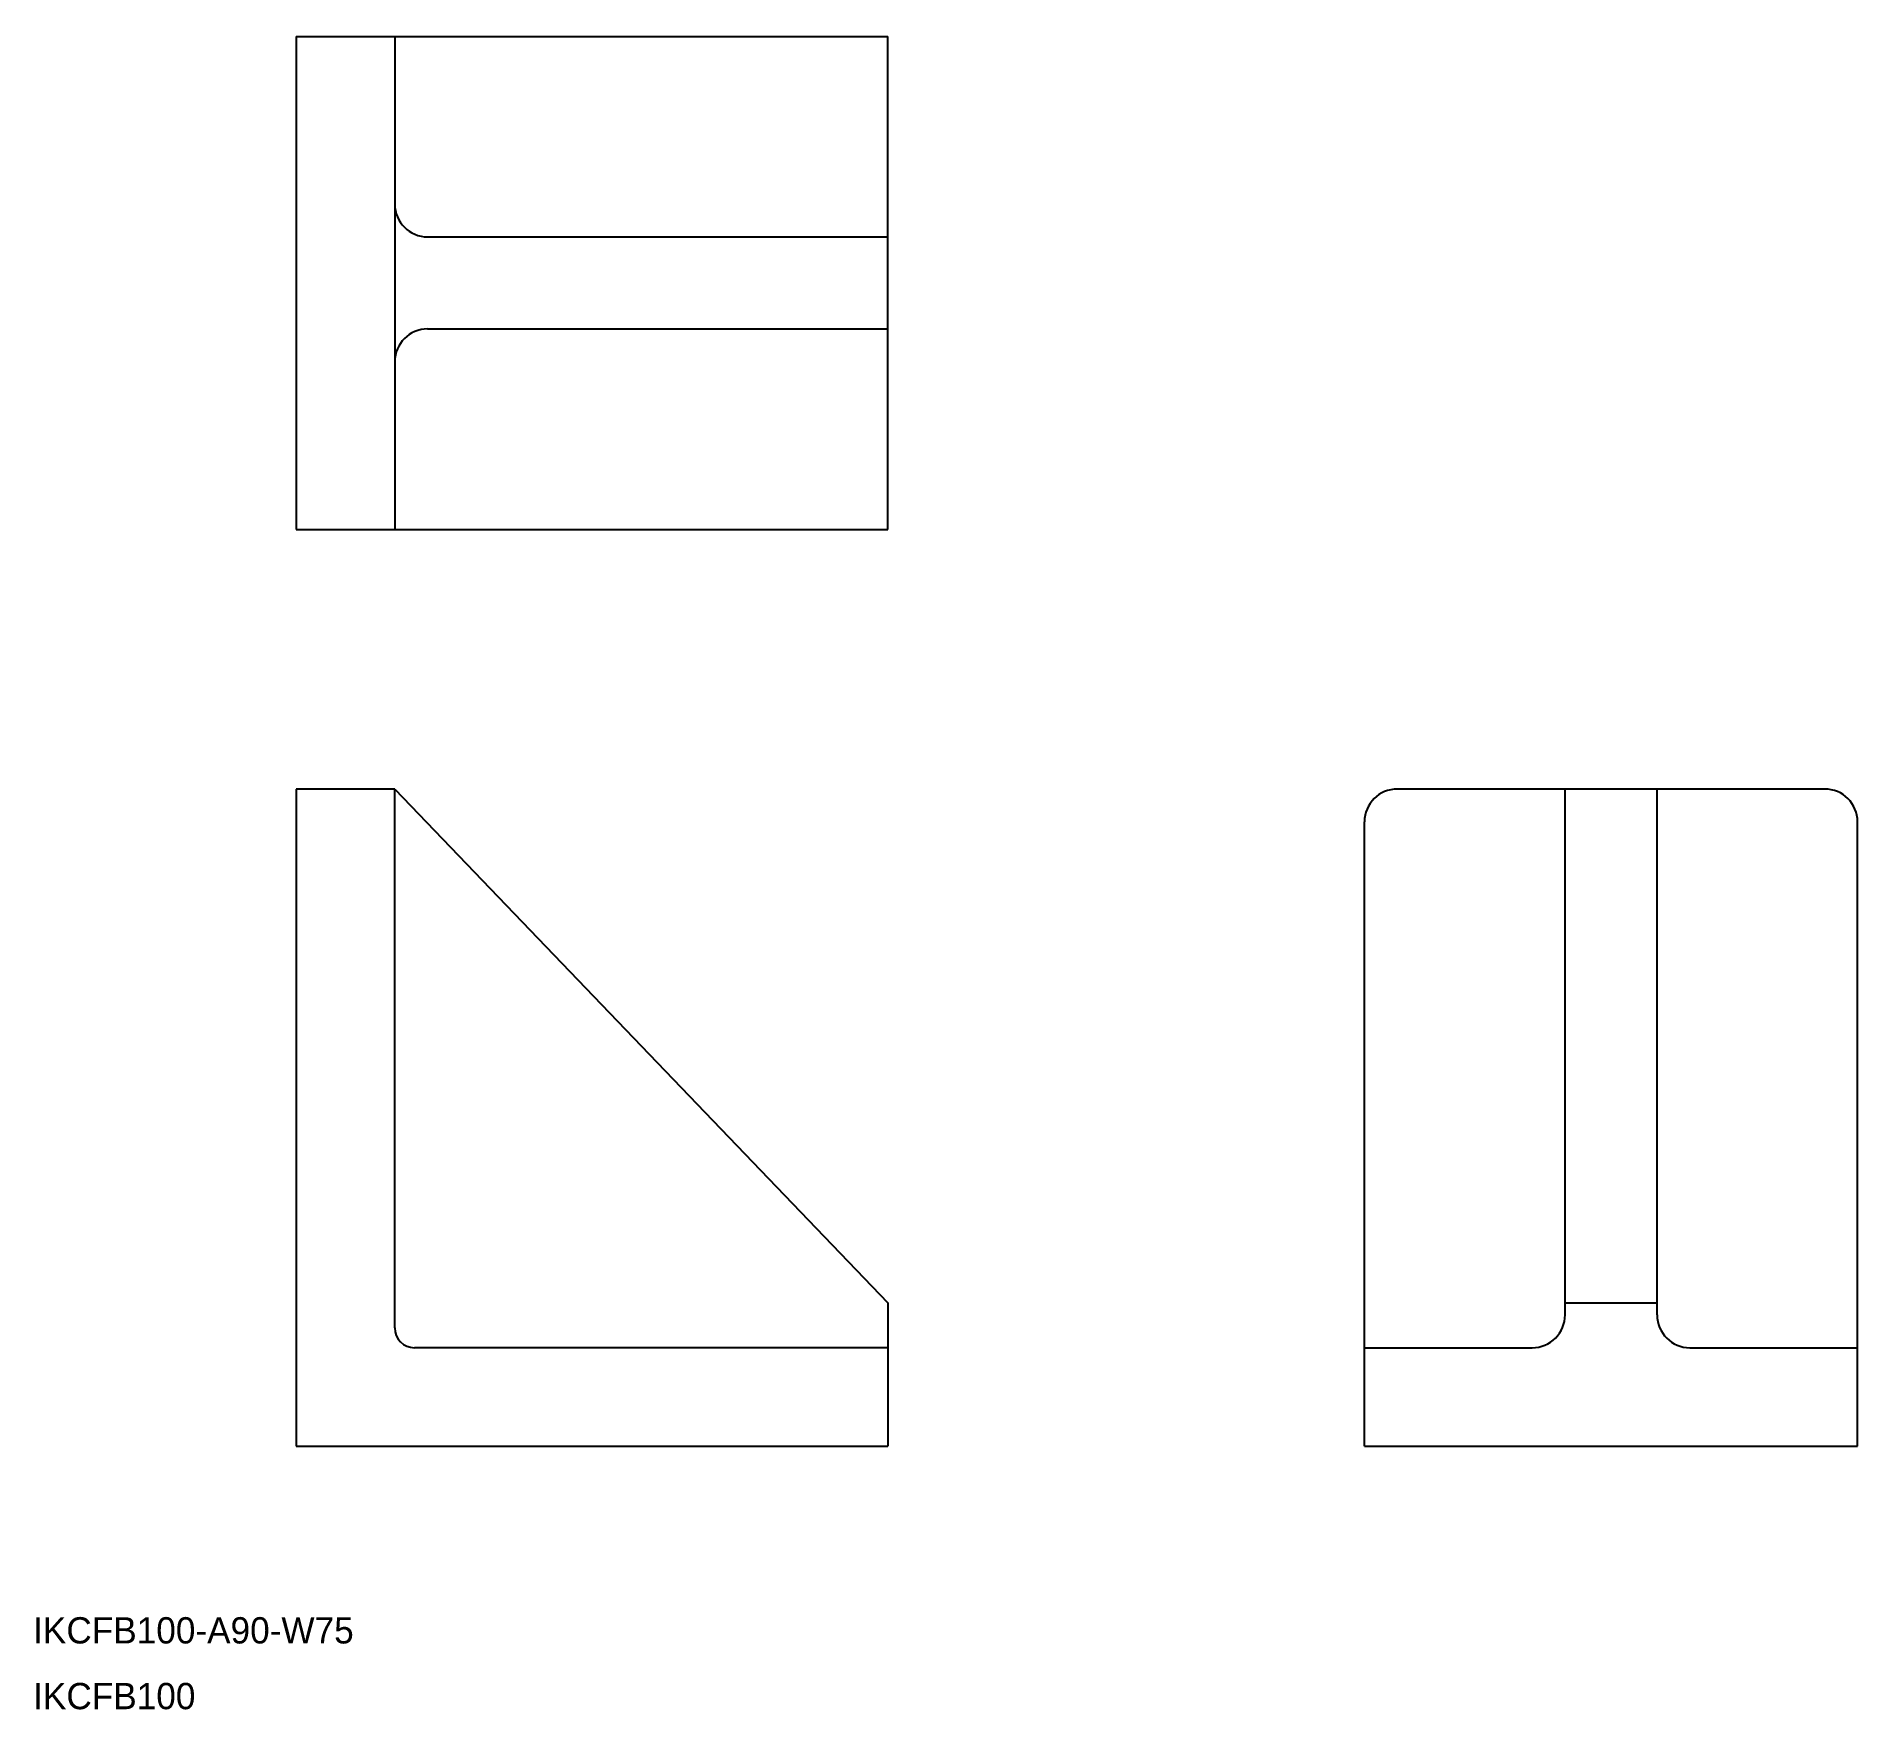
# Model space of a CAD drawing. Extents: x 10 to 288, y 10 to 264.
import ezdxf

# ---------------------------------------------------------------- set-up
doc = ezdxf.new("R2010")
doc.units = 0
doc.layers.get('0').update_dxf_attribs({"linetype": 'CONTINUOUS'})

msp = doc.modelspace()

# ---------------------------------------------------------------- linework, layer by layer
at = {"color": 7, "linetype": 'CONTINUOUS'}
for p, q in [((50, 264.5), (140, 264.5)), ((50, 264.5), (50, 189.5)), ((65, 264.5), (65, 189.5)), ((140, 189.5), (140, 264.5)), ((70, 234), (140, 234)), ((70, 220), (140, 220)), ((50, 189.5), (140, 189.5)), ((50, 150), (50, 50)), ((65, 150), (50, 150)), ((65, 150), (140, 71.85)), ((65, 68), (65, 150)), ((282.5, 150), (217.5, 150)), ((243, 70), (243, 150)), ((257, 70), (257, 150)), ((212.5, 50), (212.5, 145)), ((287.5, 50), (287.5, 145)), ((140, 71.85), (140, 50)), ((243, 71.85), (257, 71.85)), ((140, 65), (68, 65)), ((212.5, 65), (238, 65)), ((262, 65), (287.5, 65)), ((50, 50), (140, 50)), ((212.5, 50), (287.5, 50))]:
    msp.add_line(p, q, dxfattribs=at)
for centre, radius, start, end in [((70, 239), 5, 180, 270), ((70, 215), 5, 90, 180), ((217.5, 145), 5, 90, 180), ((282.5, 145), 5, 0, 90), ((238, 70), 5, 270, 0), ((262, 70), 5, 180, 270), ((68, 68), 3, 180, 270)]:
    msp.add_arc(centre, radius, start, end, dxfattribs=at)

# ---------------------------------------------------------------- texts
for s, p in [('IKCFB100-A90-W75', (10, 20)), ('IKCFB100', (10, 10))]:
    msp.add_text(s, height=4, dxfattribs=at).set_placement(p)

doc.saveas('drawing.dxf')
